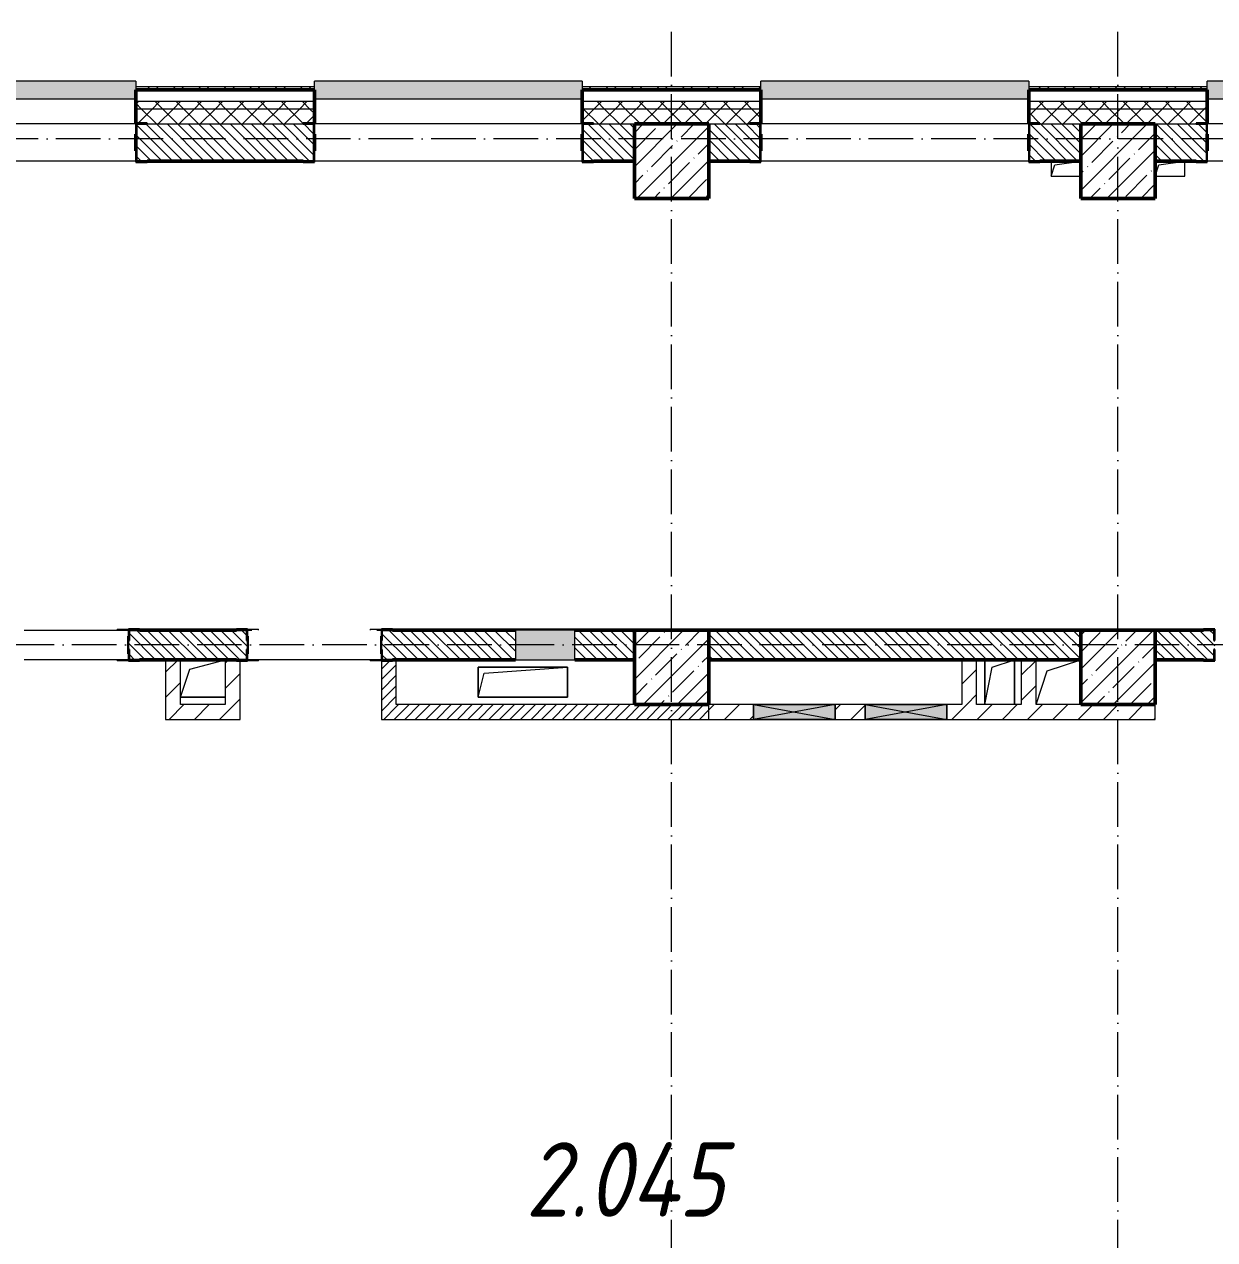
# Model space of a CAD drawing. Header units: millimetres. Extents: x -213536 to 1564669, y -45299 to 942238.
# Drawn here: x 39658 to 47658, y 461002 to 469166 of the extents above; entities that cross this region are included whole.
import ezdxf

# ---------------------------------------------------------------- set-up
doc = ezdxf.new("R2010")
doc.units = ezdxf.units.MM
doc.linetypes.add('50_200_ШТРИХ_1Т_ш5_п1_п1_', pattern=[700, 500, -100, 0, -100])
for name, color, linetype, lineweight in [('3.1) ЖБ окна 1.2 м', 102, 'Continuous', 30), ('A-DETL-GENF-OTLN', 7, 'Continuous', 9), ('A-FLOR-____-OTLN', 7, 'Continuous', 9), ('A-GENM-____-MCUT', 7, 'Continuous', 25), ('A-GENM-____-OTLN', 7, 'Continuous', 9), ('A-GENM-____-OTLN-1', 7, 'Continuous', 25), ('A-GLAZ-____-OTLN', 7, 'Continuous', 9), ('A-WALL-____-MCUT-2', 7, 'Continuous', 50), ('A-WALL-____-MCUT-3', 7, 'Continuous', 9), ('A-WALL-____-OTLN', 7, 'Continuous', 9), ('A-WALL-____-PATT-1', 7, 'Continuous', 9), ('A-WALL-FNSH-MCUT-1', 7, 'Continuous', 9), ('I-WALL-____-OTLN', 7, 'Continuous', 9), ('S-COLS-____-MCUT', 7, 'Continuous', 50), ('S-COLS-____-OTLN', 7, 'Continuous', 9), ('S-GRID-____-OTLN-1', 7, '50_200_ШТРИХ_1Т_ш5_п1_п1_', 9), ('Марки помещений', 7, 'Continuous', 9)]:
    doc.layers.add(name, color=color, linetype=linetype, lineweight=lineweight)
doc.layers.add('A-GLAZ-____-OTLN-1', color=7, linetype='Continuous', lineweight=9, true_color=0xc0c0c0)
doc.styles.add('ISOCPEUR_I_3', font='isocpeui.ttf', dxfattribs={"width": 0.85, "height": 2.2})
pattern_1 = [(45, (-15591.66, 459015.94), (-70.71068, 70.71068), []), (135, (-15591.66, 459015.94), (-70.71068, -70.71068), [])]
pattern_2 = [(45, (-15591.663, 459015.94), (-35.35534, 35.35534), [])]
pattern_3 = [(135, (-15591.663, 459015.94), (-35.35534, -35.35534), [])]
pattern_4 = [(45, (-15591.66, 459015.94), (-84.85281, 84.85281), [])]

# ---------------------------------------------------------------- blocks, each defined once
blk = doc.blocks.new('BSC_Колонна _Прямоугольная - 500х500-V54-АР1_План отверстий 2 этажа в осях 1-64_А-ГГ')
at = {"layer": 'S-COLS-____-OTLN'}
h = blk.add_hatch(dxfattribs=at)
h.set_pattern_fill('FP_83', color=256, style=0, pattern_type=2)
h.set_pattern_definition([(45, (-59600, -5831.04), (-114.04925, 114.04925), []), (45, (-59485.95, -5831.04), (-114.04925, 114.04925), [201.613, -40.323, 3.353, -36.97])])
h.paths.add_polyline_path([(-250, -250), (250, -250), (250, 250), (-250, 250)], flags=0)
at = {"layer": 'S-COLS-____-MCUT'}
for p, q in [((250, 250), (-250, 250)), ((-250, 250), (-250, -250)), ((250, -250), (250, 250)), ((-250, -250), (250, -250))]:
    blk.add_line(p, q, dxfattribs=at)
blk = doc.blocks.new('BSC_Колонна _Прямоугольная - 500х500-V92-АР1_План отверстий 2 этажа в осях 1-64_А-ГГ')
at = {"layer": 'S-COLS-____-OTLN'}
h = blk.add_hatch(dxfattribs=at)
h.set_pattern_fill('FP_121', color=256, style=0, pattern_type=2)
h.set_pattern_definition([(45, (-62600, -5831.04), (-114.04925, 114.04925), []), (45, (-62485.95, -5831.04), (-114.04925, 114.04925), [201.613, -40.323, 3.353, -36.97])])
h.paths.add_polyline_path([(-250, -250), (250, -250), (250, 250), (-250, 250)], flags=0)
at = {"layer": 'S-COLS-____-MCUT'}
for p, q in [((250, 250), (-250, 250)), ((-250, 250), (-250, -250)), ((250, -250), (250, 250)), ((-250, -250), (250, -250))]:
    blk.add_line(p, q, dxfattribs=at)
blk = doc.blocks.new('BSC_Колонна _Прямоугольная - 500х500-V97-АР1_План отверстий 2 этажа в осях 1-64_А-ГГ')
at = {"layer": 'S-COLS-____-OTLN'}
h = blk.add_hatch(dxfattribs=at)
h.set_pattern_fill('FP_126', color=256, style=0, pattern_type=2)
h.set_pattern_definition([(45, (-62600, -9231.04), (-114.04925, 114.04925), []), (45, (-62485.95, -9231.04), (-114.04925, 114.04925), [201.613, -40.323, 3.353, -36.97])])
h.paths.add_polyline_path([(-250, -250), (250, -250), (250, 250), (-250, 250), (-250, 104.8)], flags=0)
at = {"layer": 'S-COLS-____-MCUT'}
for p, q in [((250, 250), (-250, 250)), ((-250, 250), (-250, -250)), ((250, -250), (250, 250)), ((-250, -250), (250, -250))]:
    blk.add_line(p, q, dxfattribs=at)
blk = doc.blocks.new('BSC_Колонна _Прямоугольная - 500х500-V116-АР1_План отверстий 2 этажа в осях 1-64_А-ГГ')
at = {"layer": 'S-COLS-____-OTLN'}
h = blk.add_hatch(dxfattribs=at)
h.set_pattern_fill('FP_145', color=256, style=0, pattern_type=2)
h.set_pattern_definition([(45, (-59600, -9231.04), (-114.04925, 114.04925), []), (45, (-59485.95, -9231.04), (-114.04925, 114.04925), [201.613, -40.323, 3.353, -36.97])])
h.paths.add_polyline_path([(-250, -250), (250, -250), (250, 250), (-250, 250), (-250, 104.8)], flags=0)
at = {"layer": 'S-COLS-____-MCUT'}
for p, q in [((250, 250), (-250, 250)), ((-250, 250), (-250, -250)), ((250, -250), (250, 250)), ((-250, -250), (250, -250))]:
    blk.add_line(p, q, dxfattribs=at)
blk = doc.blocks.new('Фахверк_СКБ_Уголок - 250_2700-27497298-АР1_План отверстий 2 этажа в осях 1-64_А-ГГ')
at = {"layer": 'A-GENM-____-MCUT'}
for p, q in [((200, 181), (125, 181)), ((125, 181), (125, 106)), ((131, 106), (131, 175)), ((131, 175), (200, 175)), ((200, 175), (200, 181)), ((125, 106), (131, 106)), ((131, -6), (125, -6)), ((125, -6), (125, -81)), ((125, -81), (200, -81)), ((131, -75), (131, -6)), ((200, -75), (131, -75)), ((200, -81), (200, -75))]:
    blk.add_line(p, q, dxfattribs=at)
blk = doc.blocks.new('АР_Перемычка - АР_Перемычка-28357691-АР1_План отверстий 2 этажа в осях 1-64_А-ГГ')
at = {"layer": 'A-GENM-____-OTLN'}
blk.add_line((-250, -100), (-243, -100), dxfattribs=at)
blk = doc.blocks.new('Фахверк_СКБ_Уголок - 200_3960-28268576-АР1_План отверстий 2 этажа в осях 1-64_А-ГГ')
at = {"layer": 'A-GENM-____-MCUT'}
for p, q in [((200, 156), (125, 156)), ((125, 156), (125, 81)), ((131, 81), (131, 150)), ((131, 150), (200, 150)), ((200, 150), (200, 156)), ((125, 81), (131, 81)), ((131, 19), (125, 19)), ((125, 19), (125, -56)), ((131, -50), (131, 19)), ((125, -56), (200, -56)), ((200, -50), (131, -50)), ((200, -56), (200, -50))]:
    blk.add_line(p, q, dxfattribs=at)
blk = doc.blocks.new('154_Стойка_СКБ_Уголок - СМ-2480_200-28346303-АР1_План отверстий 2 этажа в осях 1-64_А-ГГ')
at = {"layer": 'A-GENM-____-MCUT'}
for p, q in [((125, 156), (125, 81)), ((200, 156), (125, 156)), ((131, 81), (131, 150)), ((131, 150), (200, 150)), ((200, 150), (200, 156)), ((125, 81), (131, 81)), ((131, 19), (125, 19)), ((125, 19), (125, -56)), ((131, -50), (131, 19)), ((125, -56), (200, -56)), ((200, -50), (131, -50)), ((200, -56), (200, -50))]:
    blk.add_line(p, q, dxfattribs=at)
blk = doc.blocks.new('Стойка_Влож_Полоса боковая - Полоса-28213942-АР1_План отверстий 2 этажа в осях 1-64_А-ГГ')
at = {"layer": 'A-GENM-____-OTLN'}
for p, q in [((-5, 60), (0, 60)), ((-5, -60), (-5, 60)), ((0, 31), (0, -31)), ((0, -60), (-5, -60))]:
    blk.add_line(p, q, dxfattribs=at)
blk = doc.blocks.new('Стойка_Влож_Уголок_Опорный - Уголок-28213941-АР1_План отверстий 2 этажа в осях 1-64_А-ГГ')
at = {"layer": 'A-GENM-____-OTLN'}
for p, q in [((-212, -6), (-212, 0)), ((0, 0), (0, -6)), ((-212, -75), (-212, -6)), ((-212, -6), (-206, -6)), ((-212, -75), (-206, -75)), ((-6, -6), (0, -6)), ((-6, -75), (0, -75)), ((0, -6), (0, -75))]:
    blk.add_line(p, q, dxfattribs=at)
blk = doc.blocks.new('AR_Отверстие Ниша - Лючок-32403954-АР1_План отверстий 2 этажа в осях 1-64_А-ГГ')
at = {"layer": 'A-GLAZ-____-OTLN'}
blk.add_hatch(color=256, dxfattribs=at).paths.add_polyline_path([(-200, 100), (-200, -100), (200, -100), (200, 100)], flags=0)
for p, q in [((200, 100), (-200, 100)), ((-200, 100), (-200, -100)), ((200, -100), (200, 100)), ((-200, -100), (200, -100))]:
    blk.add_line(p, q, dxfattribs=at)
blk = doc.blocks.new('Л_Общий_Лючок - Лючок-29677405-АР1_План отверстий 2 этажа в осях 1-64_А-ГГ')
at = {"layer": 'A-GLAZ-____-OTLN-1'}
blk.add_hatch(color=256, dxfattribs=at).paths.add_polyline_path([(400, 0), (424, 0), (424, 6), (-24, 6), (-24, 0), (0, 0)], flags=0)
at = {"layer": 'A-GLAZ-____-OTLN'}
for p, q in [((424, 6), (-24, 6)), ((-24, 6), (-24, 0)), ((424, 6), (424, 0))]:
    blk.add_line(p, q, dxfattribs=at)
blk = doc.blocks.new('AR_Отверстие прямоугольное _в плите_ - AR_Отверстие прямоугольное _в плите_-30459197-АР1_План отверстий 2 этажа в осях 1-64_А-ГГ')
at = {"layer": 'A-GENM-____-OTLN'}
for p, q in [((300, 100), (-300, 100)), ((-300, 100), (-300, -100)), ((-260, 60), (300, 100)), ((300, -100), (300, 100)), ((-300, -100), (-260, 60)), ((-300, -100), (300, -100))]:
    blk.add_line(p, q, dxfattribs=at)
blk = doc.blocks.new('AR_Отверстие прямоугольное _в плите_ - AR_Отверстие прямоугольное _в плите_-V165-АР1_План отверстий 2 этажа в осях 1-64_А-ГГ')
at = {"layer": 'A-GENM-____-OTLN'}
for p, q in [((-100, 50), (-100, -50)), ((-100, -50), (-75, 25)), ((-75, 25), (100, 50)), ((-100, -50), (100, -50))]:
    blk.add_line(p, q, dxfattribs=at)
blk = doc.blocks.new('AR_Отверстие прямоугольное _в плите_ - AR_Отверстие прямоугольное _в плите_-V166-АР1_План отверстий 2 этажа в осях 1-64_А-ГГ')
at = {"layer": 'A-GENM-____-OTLN'}
for p, q in [((-100, -50), (-75, 25)), ((-75, 25), (100, 50)), ((100, -50), (100, 50)), ((-100, -50), (100, -50))]:
    blk.add_line(p, q, dxfattribs=at)
blk = doc.blocks.new('AR_Отверстие прямоугольное _в плите_ - AR_Отверстие прямоугольное _в плите_-V180-АР1_План отверстий 2 этажа в осях 1-64_А-ГГ')
at = {"layer": 'A-GENM-____-OTLN'}
for p, q in [((-100, 150), (-100, -150)), ((-100, -150), (-50, 100)), ((-50, 100), (100, 150)), ((100, -150), (100, 150))]:
    blk.add_line(p, q, dxfattribs=at)
blk = doc.blocks.new('AR_Отверстие прямоугольное _в плите_ - AR_Отверстие прямоугольное _в плите_-V183-АР1_План отверстий 2 этажа в осях 1-64_А-ГГ')
at = {"layer": 'A-GENM-____-OTLN'}
for p, q in [((-87.5, 62.5), (150, 125)), ((-150, -125), (-87.5, 62.5)), ((-150, -125), (150, -125))]:
    blk.add_line(p, q, dxfattribs=at)
blk = doc.blocks.new('AR_Отверстие прямоугольное _в плите_ - AR_Отверстие прямоугольное _в плите_-30459338-АР1_План отверстий 2 этажа в осях 1-64_А-ГГ')
at = {"layer": 'A-GENM-____-OTLN'}
for p, q in [((-75, 75), (150, 150)), ((-150, -150), (-75, 75))]:
    blk.add_line(p, q, dxfattribs=at)
blk = doc.blocks.new('Отлив_СКБ - Отлив витража_120_НВФ-31885689-АР1_План отверстий 2 этажа в осях 1-64_А-ГГ')
at = {"layer": 'A-GLAZ-____-OTLN-1'}
for points in [[(1800, 2), (1800, 120), (0, 120), (0, 2), (1103.1, 2)], [(1103.1, 0), (1800, 0), (1800, 2), (0, 2), (0, 0)]]:
    blk.add_hatch(color=256, dxfattribs=at).paths.add_polyline_path(points, flags=0)
at = {"layer": 'A-GLAZ-____-OTLN'}
for p, q in [((0, 83), (0, 120)), ((1800, 120), (0, 120)), ((1800, 120), (1800, 83)), ((0, 2), (1800, 2)), ((1800, 0), (0, 0))]:
    blk.add_line(p, q, dxfattribs=at)
blk = doc.blocks.new('AR_Отверстие прямоугольное _в стене_ - AR_Отверстие прямоугольное _в стене__ОВ-36865589-АР1_План отверстий 2 этажа в осях 1-64_А-ГГ')
at = {"layer": 'A-GLAZ-____-OTLN'}
blk.add_hatch(color=256, dxfattribs=at).paths.add_polyline_path([(275, -50), (275, 50), (-275, 50), (-275, -50)], flags=0)
at = {"layer": 'A-DETL-GENF-OTLN'}
for p, q in [((-275, -50), (-275, 50)), ((-275, 50), (275, 50)), ((275, 50), (-275, -50)), ((-275, 50), (275, -50)), ((275, 50), (-275, 50)), ((-275, 50), (-275, -50)), ((275, 50), (275, -50)), ((275, -50), (275, 50)), ((275, -50), (-275, -50)), ((-275, -50), (275, -50))]:
    blk.add_line(p, q, dxfattribs=at)
blk = doc.blocks.new('AR_Отверстие прямоугольное _в стене__БезПР - AR_Отверстие прямоугольное _в стене__БезПР-36789180-АР1_План отверстий 2 этажа в осях 1-64_А-ГГ')
at = {"layer": 'A-GLAZ-____-OTLN'}
blk.add_hatch(color=256, dxfattribs=at).paths.add_polyline_path([(275, -50), (275, 50), (-275, 50), (-275, -50)], flags=0)
at = {"layer": 'A-DETL-GENF-OTLN'}
for p, q in [((-275, -50), (-275, 50)), ((-275, 50), (275, 50)), ((275, 50), (-275, -50)), ((-275, 50), (275, -50)), ((275, 50), (-275, 50)), ((-275, 50), (-275, -50)), ((275, 50), (275, -50)), ((275, -50), (275, 50)), ((275, -50), (-275, -50)), ((-275, -50), (275, -50))]:
    blk.add_line(p, q, dxfattribs=at)
at = {"layer": 'A-GLAZ-____-OTLN'}
blk.add_line((275, 50), (-275, 50), dxfattribs=at)
blk = doc.blocks.new('2этаж')
at = {"layer": 'S-GRID-____-OTLN-1', "color": 251, "ltscale": 0.6, "true_color": 0x636466}
for p, q in [((44008.3, 454533.3), (44008.3, 469166.5)), ((47008.3, 454533.3), (47008.3, 469166.5)), ((88482.7, 468397), (-20037.2, 468397)), ((74727.1, 464997), (-20260.4, 464997))]:
    blk.add_line(p, q, dxfattribs=at)

msp = doc.modelspace()

# ---------------------------------------------------------------- hatches: boundary and pattern name
at = {"layer": 'A-WALL-____-PATT-1'}
h = msp.add_hatch(dxfattribs=at)
h.set_pattern_fill('FP_3', color=256, style=0, pattern_type=2)
h.set_pattern_definition([(45, (-15591.66, 459015.94), (-85.53659, 85.53659), []), (45, (-15534.64, 459015.94), (-85.53659, 85.53659), [])])
h.paths.add_polyline_path([(56273.3, 468727), (56273.3, 468747), (52408.3, 468747), (52408.3, 468727), (55093.2, 468727)], flags=0)
h.paths.add_polyline_path([(50608.3, 468727), (50608.3, 468747), (49408.3, 468747), (49408.3, 468727), (49790.8, 468727)], flags=0)
h.paths.add_polyline_path([(47608.3, 468727), (47608.3, 468747), (46408.3, 468747), (46408.3, 468727), (47139.6, 468727)], flags=0)
h.paths.add_polyline_path([(43604.7, 468727), (44608.3, 468727), (44608.3, 468747), (43408.3, 468747), (43408.3, 468727)], flags=0)
h.paths.add_polyline_path([(40953.5, 468727), (41608.3, 468727), (41608.3, 468747), (40408.3, 468747), (40408.3, 468727)], flags=0)
h.paths.add_polyline_path([(38608.3, 468727), (38608.3, 468747), (37408.3, 468747), (37408.3, 468727), (37418.6, 468727)], flags=0)
h.paths.add_polyline_path([(35608.3, 468727), (35608.3, 468747), (34408.3, 468747), (34408.3, 468727), (34767.4, 468727)], flags=0)
h.paths.add_polyline_path([(29608.3, 468727), (29608.3, 468747), (28408.3, 468747), (28408.3, 468727), (28581.3, 468727)], flags=0)
h.paths.add_polyline_path([(31408.3, 468727), (32608.3, 468727), (32608.3, 468747), (31408.3, 468747)], flags=0)
h.paths.add_polyline_path([(25408.3, 468727), (26608.3, 468727), (26608.3, 468747), (25408.3, 468747)], flags=0)
h.paths.add_polyline_path([(22743.3, 468727), (23608.3, 468727), (23608.3, 468747), (22743.3, 468747)], flags=0)
h = msp.add_hatch(dxfattribs=at)
h.set_pattern_fill('FP_1', color=256, style=0, pattern_type=2)
h.set_pattern_definition(pattern_1)
h.paths.add_polyline_path([(58758.3, 468597), (58758.3, 468647), (52408.3, 468647), (52408.3, 468597), (58628.1, 468597)], flags=0)
h.paths.add_polyline_path([(49790.8, 468597), (50608.3, 468597), (50608.3, 468647), (49408.3, 468647), (49408.3, 468597)], flags=0)
h.paths.add_polyline_path([(47608.3, 468597), (47608.3, 468647), (46408.3, 468647), (46408.3, 468597), (47139.6, 468597)], flags=0)
h.paths.add_polyline_path([(44608.3, 468597), (44608.3, 468647), (43408.3, 468647), (43408.3, 468597), (44488.4, 468597)], flags=0)
h.paths.add_polyline_path([(41608.3, 468597), (41608.3, 468647), (40408.3, 468647), (40408.3, 468597), (40953.5, 468597)], flags=0)
h.paths.add_polyline_path([(37408.3, 468597), (38608.3, 468597), (38608.3, 468647), (37408.3, 468647)], flags=0)
h.paths.add_polyline_path([(34408.3, 468597), (35608.3, 468597), (35608.3, 468647), (34408.3, 468647)], flags=0)
h.paths.add_polyline_path([(32116.2, 468597), (32608.3, 468597), (32608.3, 468647), (31408.3, 468647), (31408.3, 468597)], flags=0)
h.paths.add_polyline_path([(29608.3, 468597), (29608.3, 468647), (28408.3, 468647), (28408.3, 468597), (28581.3, 468597)], flags=0)
h.paths.add_polyline_path([(26608.3, 468597), (26608.3, 468647), (25408.3, 468647), (25408.3, 468597), (25930.1, 468597)], flags=0)
h.paths.add_polyline_path([(22208.3, 468597), (23608.3, 468597), (23608.3, 468647), (22208.3, 468647)], flags=0)
h.paths.add_polyline_path([(20408.3, 468597), (20408.3, 468647), (19208.3, 468647), (19208.3, 468597), (19743.9, 468597)], flags=0)
h.paths.add_polyline_path([(11408.3, 468597), (11408.3, 468647), (8238.3, 468647), (8238.3, 468597), (9139.1, 468597)], flags=0)
h = msp.add_hatch(dxfattribs=at)
h.set_pattern_fill('FP_1', color=256, style=0, pattern_type=2)
h.set_pattern_definition(pattern_1)
h.paths.add_polyline_path([(58758.3, 468497), (58758.3, 468597), (52408.3, 468597), (52408.3, 468503), (52483.3, 468503), (52483.3, 468497), (58628.1, 468497)], flags=0)
h.paths.add_polyline_path([(49790.8, 468497), (50533.3, 468497), (50533.3, 468503), (50608.3, 468503), (50608.3, 468597), (49408.3, 468597), (49408.3, 468503), (49483.3, 468503), (49483.3, 468497)], flags=0)
h.paths.add_polyline_path([(47533.3, 468497), (47533.3, 468503), (47608.3, 468503), (47608.3, 468597), (46408.3, 468597), (46408.3, 468503), (46483.3, 468503), (46483.3, 468497), (47258.3, 468497)], flags=0)
h.paths.add_polyline_path([(43758.3, 468497), (44533.3, 468497), (44533.3, 468503), (44608.3, 468503), (44608.3, 468597), (43408.3, 468597), (43408.3, 468503), (43483.3, 468503), (43483.3, 468497), (43604.7, 468497)], flags=0)
h.paths.add_polyline_path([(40953.5, 468497), (41533.3, 468497), (41533.3, 468503), (41608.3, 468503), (41608.3, 468597), (40408.3, 468597), (40408.3, 468503), (40483.3, 468503), (40483.3, 468497)], flags=0)
h.paths.add_polyline_path([(38258.3, 468497), (38533.3, 468497), (38533.3, 468503), (38608.3, 468503), (38608.3, 468597), (37408.3, 468597), (37408.3, 468503), (37483.3, 468503), (37483.3, 468497), (37758.3, 468497)], flags=0)
h.paths.add_polyline_path([(35258.3, 468497), (35533.3, 468497), (35533.3, 468503), (35608.3, 468503), (35608.3, 468597), (34408.3, 468597), (34408.3, 468503), (34483.3, 468503), (34483.3, 468497), (34767.4, 468497)], flags=0)
h.paths.add_polyline_path([(32533.3, 468497), (32533.3, 468503), (32608.3, 468503), (32608.3, 468597), (31408.3, 468597), (31408.3, 468503), (31483.3, 468503), (31483.3, 468497), (32116.2, 468497)], flags=0)
h.paths.add_polyline_path([(29533.3, 468497), (29533.3, 468503), (29608.3, 468503), (29608.3, 468597), (28408.3, 468597), (28408.3, 468503), (28483.3, 468503), (28483.3, 468497), (29258.3, 468497)], flags=0)
h.paths.add_polyline_path([(25483.3, 468497), (26533.3, 468497), (26533.3, 468503), (26608.3, 468503), (26608.3, 468597), (25408.3, 468597), (25408.3, 468503), (25483.3, 468503)], flags=0)
h.paths.add_polyline_path([(23258.3, 468497), (23533.3, 468497), (23533.3, 468503), (23608.3, 468503), (23608.3, 468597), (22208.3, 468597), (22208.3, 468497), (22708.3, 468497)], flags=0)
h.paths.add_polyline_path([(19743.9, 468497), (20333.3, 468497), (20333.3, 468503), (20408.3, 468503), (20408.3, 468597), (19208.3, 468597), (19208.3, 468497), (19708.3, 468497)], flags=0)
h.paths.add_polyline_path([(11333.3, 468497), (11333.3, 468503), (11408.3, 468503), (11408.3, 468597), (8238.3, 468597), (8238.3, 468497), (10708.3, 468497)], flags=0)
h = msp.add_hatch(dxfattribs=at)
h.set_pattern_fill('FP_6', color=256, style=0, pattern_type=2)
h.set_pattern_definition(pattern_3)
h.paths.add_polyline_path([(43414.3, 468247), (43758.3, 468247), (43758.3, 468497), (43414.3, 468497), (43414.3, 468428), (43408.3, 468428), (43408.3, 468316), (43414.3, 468316), (43414.3, 468251.3)], flags=0)
h.paths.add_polyline_path([(40953.5, 468247), (41602.3, 468247), (41602.3, 468316), (41608.3, 468316), (41608.3, 468428), (41602.3, 468428), (41602.3, 468497), (40414.3, 468497), (40414.3, 468428), (40408.3, 468428), (40408.3, 468316), (40414.3, 468316), (40414.3, 468247), (40483.3, 468247)], flags=0)
h.paths.add_polyline_path([(38602.3, 468247), (38602.3, 468316), (38608.3, 468316), (38608.3, 468428), (38602.3, 468428), (38602.3, 468497), (38258.3, 468497), (38258.3, 468247), (38533.3, 468247)], flags=0)
h = msp.add_hatch(dxfattribs=at)
h.set_pattern_fill('FP_6', color=256, style=0, pattern_type=2)
h.set_pattern_definition(pattern_3)
h.paths.add_polyline_path([(46758.3, 468247), (46758.3, 468497), (46414.3, 468497), (46414.3, 468428), (46408.3, 468428), (46408.3, 468316), (46414.3, 468316), (46414.3, 468247), (46483.3, 468247)], flags=0)
h.paths.add_polyline_path([(44602.3, 468247), (44602.3, 468316), (44608.3, 468316), (44608.3, 468428), (44602.3, 468428), (44602.3, 468497), (44258.3, 468497), (44258.3, 468247), (44533.3, 468247)], flags=0)
h = msp.add_hatch(dxfattribs=at)
h.set_pattern_fill('FP_6', color=256, style=0, pattern_type=2)
h.set_pattern_definition(pattern_3)
h.paths.add_polyline_path([(52414.3, 468247), (52758.3, 468247), (52758.3, 468497), (52414.3, 468497), (52414.3, 468428), (52408.3, 468428), (52408.3, 468316), (52414.3, 468316), (52414.3, 468251.3)], flags=0)
h.paths.add_polyline_path([(50533.3, 468247), (50602.3, 468247), (50602.3, 468316), (50608.3, 468316), (50608.3, 468428), (50602.3, 468428), (50602.3, 468497), (49414.3, 468497), (49414.3, 468428), (49408.3, 468428), (49408.3, 468316), (49414.3, 468316), (49414.3, 468247), (49790.8, 468247)], flags=0)
h.paths.add_polyline_path([(47533.3, 468247), (47602.3, 468247), (47602.3, 468316), (47608.3, 468316), (47608.3, 468428), (47602.3, 468428), (47602.3, 468497), (47258.3, 468497), (47258.3, 468247)], flags=0)
h = msp.add_hatch(dxfattribs=at)
h.set_pattern_fill('FP_6', color=256, style=0, pattern_type=2)
h.set_pattern_definition(pattern_3)
h.paths.add_polyline_path([(43758.3, 464897), (43758.3, 465097), (43358.3, 465097), (43358.3, 464897)], flags=0)
h.paths.add_polyline_path([(40364.3, 464897), (41152.3, 464897), (41152.3, 464966), (41158.3, 464966), (41158.3, 465028), (41152.3, 465028), (41152.3, 465097), (40364.3, 465097), (40364.3, 465028), (40358.3, 465028), (40358.3, 464966), (40364.3, 464966), (40364.3, 464937)], flags=0)
h.paths.add_polyline_path([(42064.3, 464897), (42958.3, 464897), (42958.3, 465097), (42064.3, 465097), (42064.3, 465028), (42058.3, 465028), (42058.3, 464966), (42064.3, 464966), (42064.3, 464897.7)], flags=0)
h.paths.add_polyline_path([(38583.3, 464897), (38652.3, 464897), (38652.3, 464966), (38658.3, 464966), (38658.3, 465028), (38652.3, 465028), (38652.3, 465097), (38258.3, 465097), (38258.3, 464897)], flags=0)
h = msp.add_hatch(dxfattribs=at)
h.set_pattern_fill('FP_6', color=256, style=0, pattern_type=2)
h.set_pattern_definition(pattern_3)
h.paths.add_polyline_path([(46758.3, 464897), (46758.3, 465097), (44258.3, 465097), (44258.3, 464897), (44488.4, 464897)], flags=0)
h = msp.add_hatch(dxfattribs=at)
h.set_pattern_fill('FP_6', color=256, style=0, pattern_type=2)
h.set_pattern_definition(pattern_3)
h.paths.add_polyline_path([(52658.3, 464897), (52758.3, 464897), (52758.3, 465097), (52658.3, 465097), (52658.3, 464902.9)], flags=0)
h.paths.add_polyline_path([(52158.3, 464897), (52158.3, 465097), (49364.3, 465096.6), (49364.3, 465028), (49358.3, 465028), (49358.3, 464966), (49364.3, 464966), (49364.3, 464897), (51558.3, 464897)], flags=0)
h.paths.add_polyline_path([(47583.3, 464897), (47652.3, 464897), (47652.3, 464966), (47658.3, 464966), (47658.3, 465028), (47652.3, 465028), (47652.3, 465097), (47258.3, 465097), (47258.3, 464897)], flags=0)
h = msp.add_hatch(dxfattribs=at)
h.set_pattern_fill('FP_4', color=256, style=0, pattern_type=2)
h.set_pattern_definition(pattern_4)
h.paths.add_polyline_path([(40708.3, 464597), (40708.3, 464897), (40608.3, 464897), (40608.3, 464597)], flags=0)
h = msp.add_hatch(dxfattribs=at)
h.set_pattern_fill('FP_4', color=256, style=0, pattern_type=2)
h.set_pattern_definition(pattern_4)
h.paths.add_polyline_path([(41008.3, 464597), (41108.3, 464597), (41108.3, 464891), (41083.3, 464891), (41083.3, 464897), (41008.3, 464897), (41008.3, 464891)], flags=0)
h = msp.add_hatch(dxfattribs=at)
h.set_pattern_fill('FP_5', color=256, style=0, pattern_type=2)
h.set_pattern_definition(pattern_2)
h.paths.add_polyline_path([(42158.3, 464497), (42158.3, 464897), (42133.3, 464897), (42133.3, 464891), (42058.3, 464891), (42058.3, 464497)], flags=0)
h = msp.add_hatch(dxfattribs=at)
h.set_pattern_fill('FP_4', color=256, style=0, pattern_type=2)
h.set_pattern_definition(pattern_4)
h.paths.add_polyline_path([(46058.3, 464597), (46058.3, 464897), (45958.3, 464897), (45958.3, 464597)], flags=0)
h = msp.add_hatch(dxfattribs=at)
h.set_pattern_fill('FP_4', color=256, style=0, pattern_type=2)
h.set_pattern_definition(pattern_4)
h.paths.add_polyline_path([(46458.3, 464597), (46458.3, 464897), (46358.3, 464897), (46358.3, 464597)], flags=0)
h = msp.add_hatch(dxfattribs=at)
h.set_pattern_fill('FP_4', color=256, style=0, pattern_type=2)
h.set_pattern_definition(pattern_4)
h.paths.add_polyline_path([(40608.3, 464497), (41108.3, 464497), (41108.3, 464597), (40608.3, 464597)], flags=0)
h = msp.add_hatch(dxfattribs=at)
h.set_pattern_fill('FP_5', color=256, style=0, pattern_type=2)
h.set_pattern_definition(pattern_2)
h.paths.add_polyline_path([(42158.3, 464497), (44258.3, 464497), (44258.3, 464597), (42158.3, 464597)], flags=0)
h = msp.add_hatch(dxfattribs=at)
h.set_pattern_fill('FP_4', color=256, style=0, pattern_type=2)
h.set_pattern_definition(pattern_4)
h.paths.add_polyline_path([(47258.3, 464497), (47258.3, 464597), (45858.3, 464597), (45858.3, 464497), (46758.3, 464497)], flags=0)
h.paths.add_polyline_path([(45308.3, 464497), (45308.3, 464597), (45108.3, 464597), (45108.3, 464497)], flags=0)
h.paths.add_polyline_path([(44558.3, 464497), (44558.3, 464597), (44258.3, 464597), (44258.3, 464497), (44488.4, 464497)], flags=0)

# ---------------------------------------------------------------- linework, layer by layer
at = {"layer": 'A-FLOR-____-OTLN'}
for p, q in [((42708.3, 464847), (43308.3, 464847)), ((42708.3, 464647), (42708.3, 464847)), ((43308.3, 464847), (43308.3, 464647)), ((46112.7, 464597), (46112.7, 464897)), ((46312.7, 464897), (46312.7, 464597)), ((41008.3, 464647), (40708.3, 464647)), ((43308.3, 464647), (42708.3, 464647))]:
    msp.add_line(p, q, dxfattribs=at)
at = {"layer": 'A-WALL-____-MCUT-2'}
for p, q in [((41608.3, 468727), (40408.3, 468727)), ((40408.3, 468727), (40408.3, 468503)), ((41608.3, 468503), (41608.3, 468727)), ((44608.3, 468727), (43408.3, 468727)), ((43408.3, 468727), (43408.3, 468503)), ((44608.3, 468503), (44608.3, 468727)), ((47608.3, 468727), (46408.3, 468727)), ((46408.3, 468727), (46408.3, 468503)), ((47608.3, 468503), (47608.3, 468727)), ((40408.3, 468428), (40408.3, 468316)), ((41608.3, 468316), (41608.3, 468428)), ((43408.3, 468428), (43408.3, 468316)), ((44608.3, 468316), (44608.3, 468428)), ((46408.3, 468428), (46408.3, 468316)), ((47608.3, 468316), (47608.3, 468428)), ((40483.3, 468247), (41533.3, 468247)), ((43483.3, 468247), (43758.3, 468247)), ((44258.3, 468247), (44533.3, 468247)), ((46483.3, 468247), (46758.3, 468247)), ((47258.3, 468247), (47533.3, 468247)), ((41083.3, 465097), (40433.3, 465097)), ((42958.3, 465097), (42133.3, 465097)), ((43758.3, 465097), (43358.3, 465097)), ((46758.3, 465097), (44258.3, 465097)), ((47583.3, 465097), (47258.3, 465097)), ((40433.3, 464897), (41083.3, 464897)), ((42133.3, 464897), (42958.3, 464897)), ((43358.3, 464897), (43758.3, 464897)), ((44258.3, 464897), (46758.3, 464897)), ((47258.3, 464897), (47583.3, 464897))]:
    msp.add_line(p, q, dxfattribs=at)
at = {"layer": 'A-WALL-____-MCUT-3'}
for p, q in [((41608.3, 468647), (40408.3, 468647)), ((41608.3, 468597), (40408.3, 468597)), ((44608.3, 468647), (43408.3, 468647)), ((44608.3, 468597), (43408.3, 468597)), ((47608.3, 468647), (46408.3, 468647)), ((47608.3, 468597), (46408.3, 468597)), ((40483.3, 468497), (41533.3, 468497)), ((43483.3, 468497), (43758.3, 468497)), ((44258.3, 468497), (44533.3, 468497)), ((46483.3, 468497), (46758.3, 468497)), ((47258.3, 468497), (47533.3, 468497))]:
    msp.add_line(p, q, dxfattribs=at)
at = {"layer": 'A-WALL-____-OTLN'}
for p, q in [((40408.3, 468497), (38608.3, 468497)), ((43408.3, 468497), (41608.3, 468497)), ((46408.3, 468497), (44608.3, 468497)), ((49408.3, 468497), (47608.3, 468497)), ((40408.3, 468247), (38608.3, 468247)), ((43408.3, 468247), (41608.3, 468247)), ((46408.3, 468247), (44608.3, 468247)), ((49408.3, 468247), (47608.3, 468247))]:
    msp.add_line(p, q, dxfattribs=at)
at = {"layer": 'A-WALL-FNSH-MCUT-1'}
for p, q in [((41608.3, 468747), (40408.3, 468747)), ((40408.3, 468747), (40408.3, 468727)), ((40408.3, 468727), (40408.3, 468727)), ((41608.3, 468727), (41608.3, 468747)), ((44608.3, 468747), (43408.3, 468747)), ((43408.3, 468747), (43408.3, 468727)), ((43408.3, 468727), (43408.3, 468727)), ((44608.3, 468727), (44608.3, 468747)), ((47608.3, 468747), (46408.3, 468747)), ((46408.3, 468747), (46408.3, 468727)), ((46408.3, 468727), (46408.3, 468727)), ((47608.3, 468727), (47608.3, 468747)), ((40608.3, 464897), (40608.3, 464497)), ((40708.3, 464597), (40708.3, 464897)), ((41008.3, 464897), (41008.3, 464597)), ((41108.3, 464497), (41108.3, 464891)), ((42058.3, 464891), (42058.3, 464497)), ((42158.3, 464597), (42158.3, 464897)), ((45958.3, 464897), (45958.3, 464597)), ((46058.3, 464597), (46058.3, 464897)), ((46358.3, 464897), (46358.3, 464597)), ((46458.3, 464597), (46458.3, 464897)), ((41008.3, 464597), (40708.3, 464597)), ((43758.3, 464597), (42158.3, 464597)), ((44258.3, 464497), (44258.3, 464597)), ((44558.3, 464597), (44258.3, 464597)), ((45308.3, 464597), (45108.3, 464597)), ((45958.3, 464597), (45858.3, 464597)), ((46358.3, 464597), (46058.3, 464597)), ((46758.3, 464597), (46458.3, 464597)), ((47258.3, 464497), (47258.3, 464597)), ((40608.3, 464497), (41108.3, 464497)), ((42058.3, 464497), (44558.3, 464497)), ((45108.3, 464497), (45308.3, 464497)), ((45858.3, 464497), (47258.3, 464497))]:
    msp.add_line(p, q, dxfattribs=at)
at = {"layer": 'I-WALL-____-OTLN'}
for p, q in [((39658.3, 465097), (40358.3, 465097)), ((41158.3, 465097), (41188.3, 465097)), ((42028.3, 465097), (42058.3, 465097)), ((40358.3, 464897), (39658.3, 464897)), ((42058.3, 464897), (41158.3, 464897))]:
    msp.add_line(p, q, dxfattribs=at)

# ---------------------------------------------------------------- block references
at = {"layer": '3.1) ЖБ окна 1.2 м'}
msp.add_blockref('2этаж', (0, 0), dxfattribs=at)
at = {"layer": 'A-GENM-____-OTLN'}
for name, p in [('AR_Отверстие прямоугольное _в плите_ - AR_Отверстие прямоугольное _в плите_-V165-АР1_План отверстий 2 этажа в осях 1-64_А-ГГ', (46658.3, 468197)), ('AR_Отверстие прямоугольное _в плите_ - AR_Отверстие прямоугольное _в плите_-V166-АР1_План отверстий 2 этажа в осях 1-64_А-ГГ', (47358.3, 468197)), ('Стойка_Влож_Полоса боковая - Полоса-28213942-АР1_План отверстий 2 этажа в осях 1-64_А-ГГ', (40358.3, 464997)), ('Стойка_Влож_Полоса боковая - Полоса-28213942-АР1_План отверстий 2 этажа в осях 1-64_А-ГГ', (42058.3, 464997)), ('AR_Отверстие прямоугольное _в плите_ - AR_Отверстие прямоугольное _в плите_-V183-АР1_План отверстий 2 этажа в осях 1-64_А-ГГ', (40858.3, 464772)), ('АР_Перемычка - АР_Перемычка-28357691-АР1_План отверстий 2 этажа в осях 1-64_А-ГГ', (41158.3, 464997)), ('AR_Отверстие прямоугольное _в плите_ - AR_Отверстие прямоугольное _в плите_-30459197-АР1_План отверстий 2 этажа в осях 1-64_А-ГГ', (43008.3, 464747)), ('AR_Отверстие прямоугольное _в плите_ - AR_Отверстие прямоугольное _в плите_-V180-АР1_План отверстий 2 этажа в осях 1-64_А-ГГ', (46212.7, 464747)), ('AR_Отверстие прямоугольное _в плите_ - AR_Отверстие прямоугольное _в плите_-30459338-АР1_План отверстий 2 этажа в осях 1-64_А-ГГ', (46608.3, 464747))]:
    msp.add_blockref(name, p, dxfattribs=at)
for name, p, rotation in [('Стойка_Влож_Уголок_Опорный - Уголок-28213941-АР1_План отверстий 2 этажа в осях 1-64_А-ГГ', (40358.3, 464891), 269.9999999999995), ('Стойка_Влож_Уголок_Опорный - Уголок-28213941-АР1_План отверстий 2 этажа в осях 1-64_А-ГГ', (41158.3, 465103), 89.99999999999955), ('Стойка_Влож_Уголок_Опорный - Уголок-28213941-АР1_План отверстий 2 этажа в осях 1-64_А-ГГ', (42058.3, 464891), 269.9999999999995), ('Стойка_Влож_Полоса боковая - Полоса-28213942-АР1_План отверстий 2 этажа в осях 1-64_А-ГГ', (41158.3, 464997), 180)]:
    msp.add_blockref(name, p, dxfattribs=dict(at, rotation=rotation))
at = {"layer": 'A-GENM-____-OTLN-1'}
for name, p in [('Фахверк_СКБ_Уголок - 250_2700-27497298-АР1_План отверстий 2 этажа в осях 1-64_А-ГГ', (40283.3, 468322)), ('Фахверк_СКБ_Уголок - 250_2700-27497298-АР1_План отверстий 2 этажа в осях 1-64_А-ГГ', (43283.3, 468322)), ('Фахверк_СКБ_Уголок - 250_2700-27497298-АР1_План отверстий 2 этажа в осях 1-64_А-ГГ', (46283.3, 468322)), ('154_Стойка_СКБ_Уголок - СМ-2480_200-28346303-АР1_План отверстий 2 этажа в осях 1-64_А-ГГ', (40233.3, 464947)), ('154_Стойка_СКБ_Уголок - СМ-2480_200-28346303-АР1_План отверстий 2 этажа в осях 1-64_А-ГГ', (41933.3, 464947))]:
    msp.add_blockref(name, p, dxfattribs=at)
at = {"layer": 'A-GENM-____-OTLN-1', "rotation": 180}
for name, p in [('Фахверк_СКБ_Уголок - 250_2700-27497298-АР1_План отверстий 2 этажа в осях 1-64_А-ГГ', (41733.3, 468422)), ('Фахверк_СКБ_Уголок - 250_2700-27497298-АР1_План отверстий 2 этажа в осях 1-64_А-ГГ', (44733.3, 468422)), ('Фахверк_СКБ_Уголок - 250_2700-27497298-АР1_План отверстий 2 этажа в осях 1-64_А-ГГ', (47733.3, 468422)), ('154_Стойка_СКБ_Уголок - СМ-2480_200-28346303-АР1_План отверстий 2 этажа в осях 1-64_А-ГГ', (41283.3, 465047)), ('Фахверк_СКБ_Уголок - 200_3960-28268576-АР1_План отверстий 2 этажа в осях 1-64_А-ГГ', (47783.3, 465047))]:
    msp.add_blockref(name, p, dxfattribs=at)
at = {"layer": 'A-GLAZ-____-OTLN'}
for name, p in [('Отлив_СКБ - Отлив витража_120_НВФ-31885689-АР1_План отверстий 2 этажа в осях 1-64_А-ГГ', (38608.3, 468664)), ('Отлив_СКБ - Отлив витража_120_НВФ-31885689-АР1_План отверстий 2 этажа в осях 1-64_А-ГГ', (41608.3, 468664)), ('Отлив_СКБ - Отлив витража_120_НВФ-31885689-АР1_План отверстий 2 этажа в осях 1-64_А-ГГ', (44608.3, 468664)), ('Отлив_СКБ - Отлив витража_120_НВФ-31885689-АР1_План отверстий 2 этажа в осях 1-64_А-ГГ', (47608.3, 468664)), ('Л_Общий_Лючок - Лючок-29677405-АР1_План отверстий 2 этажа в осях 1-64_А-ГГ', (42958.3, 465097)), ('AR_Отверстие прямоугольное _в стене__БезПР - AR_Отверстие прямоугольное _в стене__БезПР-36789180-АР1_План отверстий 2 этажа в осях 1-64_А-ГГ', (44833.3, 464547)), ('AR_Отверстие прямоугольное _в стене_ - AR_Отверстие прямоугольное _в стене__ОВ-36865589-АР1_План отверстий 2 этажа в осях 1-64_А-ГГ', (45583.3, 464547))]:
    msp.add_blockref(name, p, dxfattribs=at)
at = {"layer": 'A-GLAZ-____-OTLN', "rotation": 180}
msp.add_blockref('AR_Отверстие Ниша - Лючок-32403954-АР1_План отверстий 2 этажа в осях 1-64_А-ГГ', (43158.3, 464997), dxfattribs=at)
at = {"layer": 'S-COLS-____-OTLN'}
for name, p in [('BSC_Колонна _Прямоугольная - 500х500-V116-АР1_План отверстий 2 этажа в осях 1-64_А-ГГ', (44008.3, 468247)), ('BSC_Колонна _Прямоугольная - 500х500-V97-АР1_План отверстий 2 этажа в осях 1-64_А-ГГ', (47008.3, 468247)), ('BSC_Колонна _Прямоугольная - 500х500-V54-АР1_План отверстий 2 этажа в осях 1-64_А-ГГ', (44008.3, 464847)), ('BSC_Колонна _Прямоугольная - 500х500-V92-АР1_План отверстий 2 этажа в осях 1-64_А-ГГ', (47008.3, 464847))]:
    msp.add_blockref(name, p, dxfattribs=at)

# ---------------------------------------------------------------- texts
at = {"layer": 'Марки помещений', "insert": (43027, 461656), "char_height": 500, "width": 817.721, "attachment_point": 1, "style": 'ISOCPEUR_I_3'}
msp.add_mtext('2.045', dxfattribs=at)

doc.saveas('drawing.dxf')
